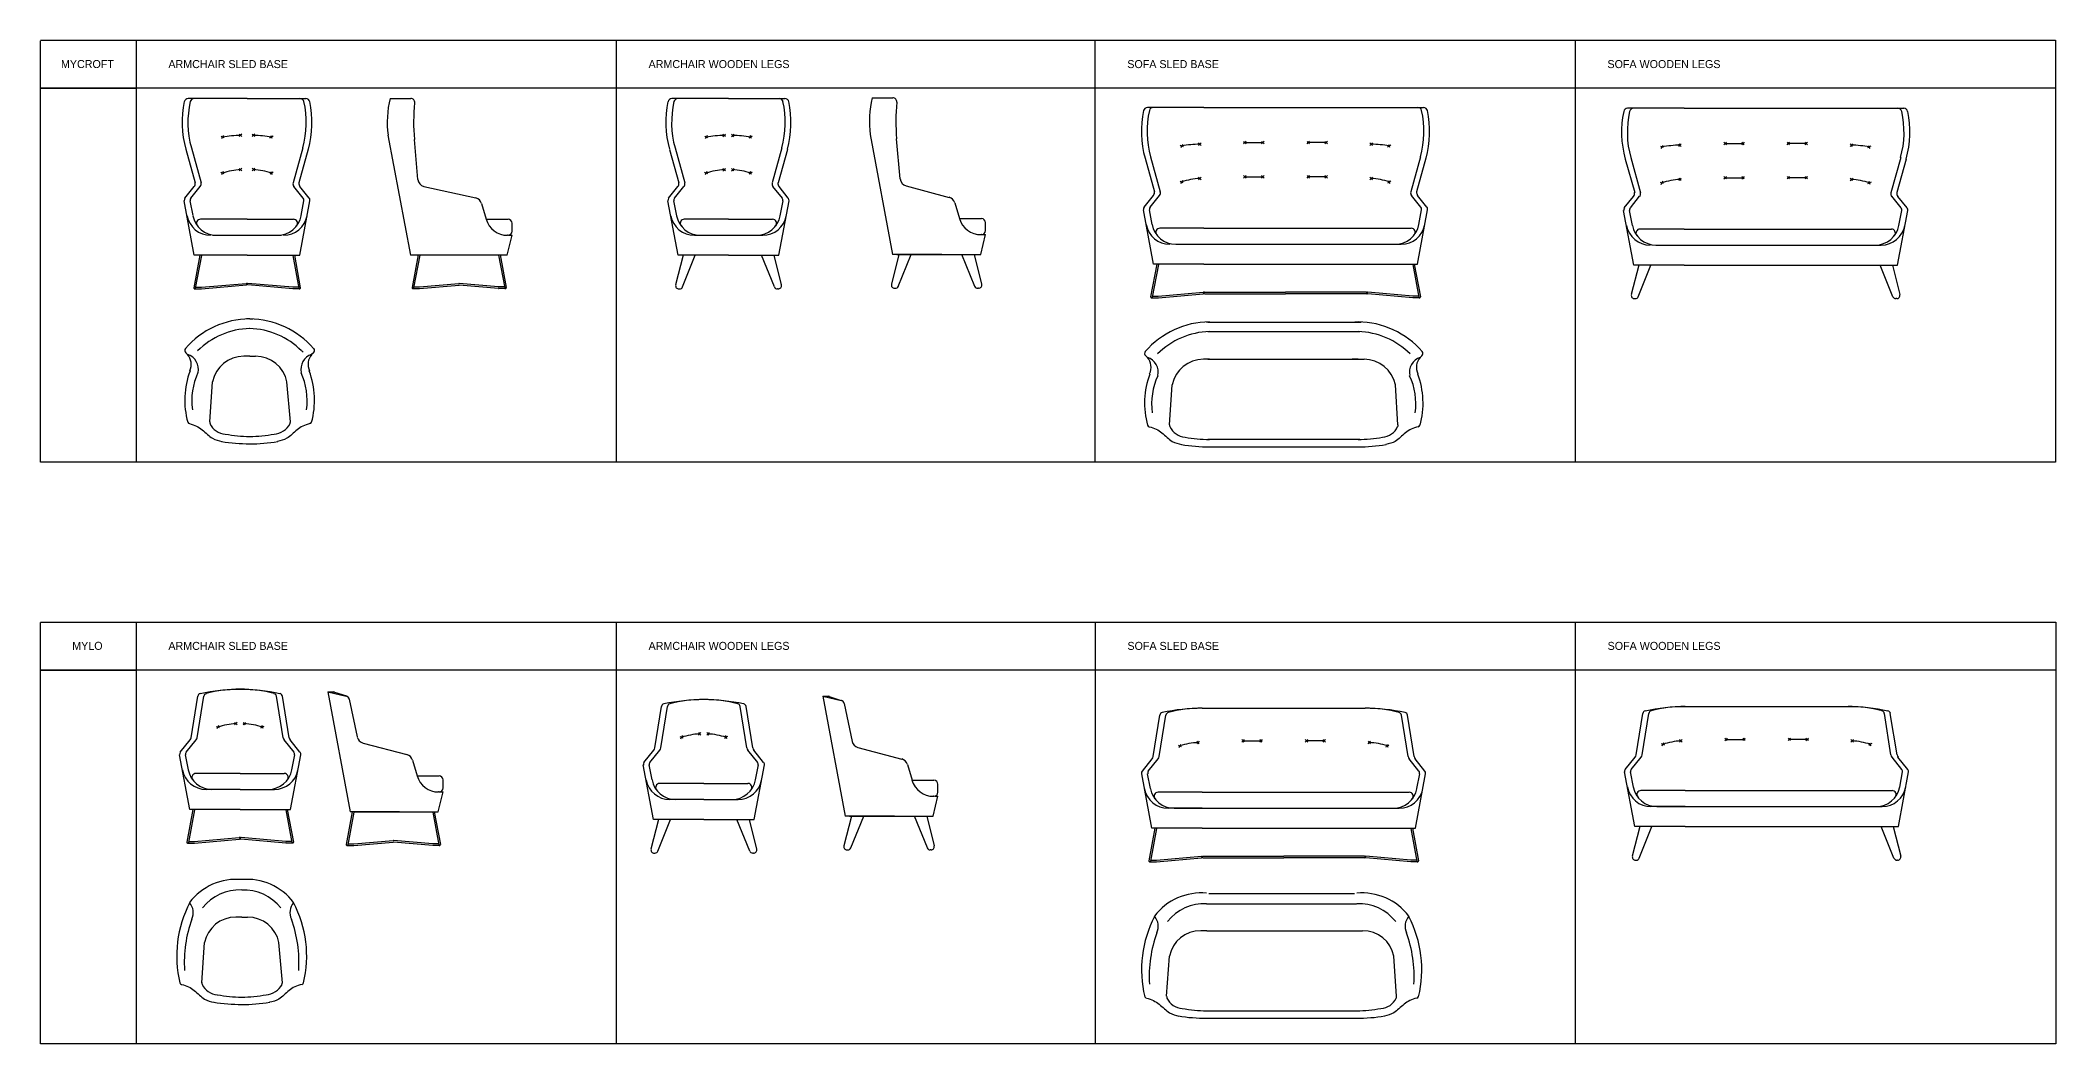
# Model space of a CAD drawing. Header units: millimetres. Extents: x 610 to 13201, y -6279 to 7398.
# Drawn here: x 610 to 13201, y 1127 to 7398 of the extents above; entities that cross this region are included whole.
import ezdxf

# ---------------------------------------------------------------- set-up
doc = ezdxf.new("R2010")
doc.units = ezdxf.units.MM

# ---------------------------------------------------------------- blocks, each defined once
blk = doc.blocks.new('MARK Mycroft armchair Front elevation')
for p, q in [((-158, 7124), (-526, 7124)), ((-158, 7124), (209, 7124)), ((-541, 6807), (-482, 6597)), ((-506, 6816), (-446, 6596)), ((-321, 6888), (-311, 6883)), ((-316, 6873), (-311, 6883)), ((-306, 6893), (-311, 6883)), ((-301, 6878), (-311, 6883)), ((-207, 6901), (-199, 6894)), ((-207, 6886), (-199, 6894)), ((-191, 6901), (-199, 6894)), ((-191, 6886), (-199, 6894)), ((-126, 6901), (-118, 6894)), ((-126, 6886), (-118, 6894)), ((-110, 6901), (-118, 6894)), ((-110, 6886), (-118, 6894)), ((-16, 6878), (-6, 6883)), ((-11, 6893), (-6, 6883)), ((4, 6888), (-6, 6883)), ((-1, 6873), (-6, 6883)), ((189, 6816), (129, 6596)), ((224, 6807), (165, 6597)), ((-207, 6687), (-199, 6680)), ((-207, 6672), (-199, 6680)), ((-191, 6688), (-199, 6680)), ((-191, 6672), (-199, 6680)), ((-126, 6688), (-118, 6680)), ((-126, 6672), (-118, 6680)), ((-110, 6687), (-118, 6680)), ((-110, 6672), (-118, 6680)), ((-547, 6501), (-489, 6574)), ((-510, 6501), (-451, 6574)), ((-322, 6663), (-312, 6658)), ((-317, 6648), (-312, 6658)), ((-307, 6668), (-312, 6658)), ((-302, 6653), (-312, 6658)), ((-15, 6653), (-5, 6658)), ((-10, 6668), (-5, 6658)), ((5, 6663), (-5, 6658)), ((0, 6648), (-5, 6658)), ((193, 6501), (134, 6574)), ((230, 6501), (172, 6574)), ((-488, 6144), (-551, 6485)), ((-496, 6392), (-514, 6485)), ((171, 6144), (234, 6485)), ((179, 6392), (197, 6485)), ((-158, 6369), (-449, 6369)), ((-158, 6369), (132, 6369)), ((-372, 6269), (55, 6269)), ((-453, 6144), (-491, 5940)), ((-158, 6144), (-488, 6144)), ((-444, 6142), (-482, 5938)), ((-158, 6144), (171, 6144)), ((-144, 6144), (171, 6144)), ((127, 6142), (165, 5938)), ((137, 6144), (174, 5940)), ((-486, 5934), (-486, 5934)), ((-486, 5934), (-445, 5934)), ((-480, 5944), (-445, 5944)), ((-444, 5944), (-164, 5968)), ((-444, 5934), (-163, 5959)), ((-158, 5964), (-158, 5964)), ((-158, 5964), (-158, 5964)), ((127, 5934), (-154, 5959)), ((127, 5944), (-153, 5968)), ((164, 5944), (128, 5944)), ((170, 5934), (128, 5934)), ((170, 5934), (170, 5934))]:
    blk.add_line(p, q)
for centre, radius, start, end in [((72, 6975), 636, 168.2684, 195.3333), ((-526, 7099), 25, 90, 168.2684), ((72, 6975), 600, 167.5225, 195.3333), ((-489, 7099), 25, 90, 167.5225), ((172, 7099), 25, 12.4775, 90), ((-389, 6975), 600, 344.6667, 12.4775), ((209, 7099), 25, 11.7316, 90), ((-389, 6975), 636, 344.6667, 11.7316), ((-173, 6035), 859, 91.7558, 99.2696), ((-144, 6035), 859, 80.7304, 88.2442), ((-173, 6237), 443, 93.4048, 108.2676), ((-144, 6237), 443, 71.7324, 86.5952), ((-512, 6592), 30, 321.1466, 8.9454), ((-470, 6590), 25, 321.1466, 15.3333), ((153, 6590), 25, 164.6667, 218.8534), ((195, 6592), 30, 171.0546, 218.8534), ((-531, 6489), 20, 141.1466, 190.5208), ((-494, 6489), 20, 141.1466, 190.5208), ((177, 6489), 20, 349.4792, 38.8534), ((215, 6489), 20, 349.4792, 38.8534), ((-386, 6419), 150, 190.5208, 270), ((-349, 6419), 150, 190.5208, 270), ((-449, 6344), 25, 90, 216.8699), ((32, 6419), 150, 270, 349.4792), ((69, 6419), 150, 270, 349.4792), ((132, 6344), 25, 323.1301, 90), ((-486, 5939), 5, 169.4792, 270), ((-486, 5939), 5, 270, 349.4792), ((-445, 5954), 10, 270, 274.9993), ((-445, 5944), 10, 270, 274.9993), ((-163, 5964), 5, 0, 94.9993), ((-163, 5964), 5, 274.9993, 0), ((-153, 5964), 5, 85.0007, 180), ((-153, 5964), 5, 180, 265.0007), ((128, 5954), 10, 265.0007, 270), ((128, 5944), 10, 265.0007, 270), ((170, 5939), 5, 190.5208, 270), ((170, 5939), 5, 270, 10.5208)]:
    blk.add_arc(centre, radius, start, end)
blk = doc.blocks.new('MARK Mycroft armchair Side elevation')
for p, q in [((2795, 7034), (2924, 7034)), ((2782, 6804), (2922, 6054)), ((2969, 6528), (2947, 6778)), ((3006, 6484), (3331, 6413)), ((3366, 6378), (3395, 6280)), ((3395, 6279), (3532, 6279)), ((3395, 6279), (3532, 6279)), ((3527, 6054), (3557, 6179)), ((3527, 6054), (3557, 6179)), ((3532, 6179), (3529, 6179)), ((3537, 6179), (3557, 6179)), ((3537, 6179), (3557, 6179)), ((3557, 6204), (3557, 6254)), ((3557, 6204), (3557, 6254)), ((3527, 6054), (2922, 6054)), ((2970, 6056), (2932, 5852)), ((2980, 6054), (2942, 5850)), ((3473, 6054), (3511, 5850)), ((3483, 6056), (3520, 5852)), ((2937, 5846), (2937, 5846)), ((2937, 5846), (2979, 5846)), ((2943, 5856), (2978, 5856)), ((2979, 5856), (3225, 5878)), ((2979, 5846), (3226, 5868)), ((3473, 5856), (3227, 5878)), ((3473, 5846), (3227, 5868)), ((3510, 5856), (3474, 5856)), ((3516, 5846), (3474, 5846)), ((3516, 5846), (3516, 5846))]:
    blk.add_line(p, q)
for centre, radius, start, end in [((3413, 6885), 636, 166.4295, 187.2959), ((2924, 7009), 25, 354.1794, 90), ((4142, 6885), 1200, 174.1794, 185.1071), ((3019, 6532), 50, 185.1071, 255.17), ((3318, 6364), 50, 16.3652, 75.17), ((3529, 6319), 140, 196.3652, 270), ((3532, 6254), 25, 0, 90), ((3532, 6254), 25, 0, 90), ((3532, 6204), 25, 270, 0), ((3532, 6204), 25, 270, 0), ((2937, 5851), 5, 169.4792, 270), ((2937, 5851), 5, 270, 349.4792), ((2978, 5866), 10, 270, 274.9993), ((2979, 5856), 10, 270, 274.9993), ((3226, 5863), 15, 85.0007, 94.9993), ((3226, 5863), 5, 85.0007, 94.9993), ((3474, 5866), 10, 265.0007, 270), ((3474, 5856), 10, 265.0007, 270), ((3516, 5851), 5, 190.5208, 270), ((3516, 5851), 5, 270, 10.5208)]:
    blk.add_arc(centre, radius, start, end)
blk = doc.blocks.new('Table')
for p, q in [((220, 4515), (220, 7150)), ((3220, 4515), (3220, 7150)), ((6212, 4515), (6212, 7150)), ((9212, 4515), (9212, 7150)), ((-380, 6850), (220, 6850)), ((12212, 6850), (-380, 6850)), ((220, 4515), (220, 4815)), ((220, 4515), (220, 4815))]:
    blk.add_line(p, q)
blk.add_lwpolyline([(-380, 7150), (12212, 7150), (12212, 4515), (-380, 4515), (-380, 7148)])
at = {"char_height": 50}
for s, insert, width, attachment_point in [('MYLO', (-86, 7001), 588.19, 5), ('ARMCHAIR SLED BASE', (420, 7026), 2952.33, 1), ('ARMCHAIR WOODEN LEGS', (3420, 7026), 2952.33, 1), ('SOFA SLED BASE', (6412, 7026), 2952.33, 1), ('SOFA WOODEN LEGS', (9412, 7026), 2952.33, 1)]:
    blk.add_mtext(s, dxfattribs=dict(at, insert=insert, width=width, attachment_point=attachment_point))
blk = doc.blocks.new('Table 2')
for p, q in [((1210, 4762), (1210, 7398)), ((4210, 4762), (4210, 7398)), ((7201, 4762), (7201, 7398)), ((10201, 4762), (10201, 7398)), ((610, 7098), (1210, 7098)), ((13201, 7098), (610, 7098)), ((1210, 4762), (1210, 5062)), ((1210, 4762), (1210, 5062))]:
    blk.add_line(p, q)
blk.add_lwpolyline([(610, 7398), (13201, 7398), (13201, 4762), (610, 4762), (610, 7395)])
at = {"char_height": 50}
for s, insert, width, attachment_point in [('MYCROFT', (904, 7249), 588.19, 5), ('ARMCHAIR SLED BASE', (1410, 7274), 2952.33, 1), ('ARMCHAIR WOODEN LEGS', (4410, 7274), 2952.33, 1), ('SOFA SLED BASE', (7401, 7274), 2952.33, 1), ('SOFA WOODEN LEGS', (10401, 7274), 2952.33, 1)]:
    blk.add_mtext(s, dxfattribs=dict(at, insert=insert, width=width, attachment_point=attachment_point))
blk = doc.blocks.new('MARK Mylo sofa Plan')
for p, q in [((-5345, 5724), (-4407, 5724)), ((-5330, 5789), (-4420, 5789)), ((-5344, 5556), (-5381, 5556)), ((-5344, 5556), (-4407, 5556)), ((-4407, 5556), (-4370, 5556)), ((-5594, 5146), (-5577, 5396)), ((-4157, 5146), (-4174, 5396)), ((-5344, 5056), (-4400, 5056)), ((-5344, 5009), (-4407, 5009))]:
    blk.add_line(p, q)
for centre, radius, start, end in [((-5379, 5429), 363, 84.4972, 143.1729), ((-5358, 5432), 293, 87.3562, 141.7943), ((-4372, 5429), 363, 36.8271, 95.5028), ((-4393, 5432), 293, 38.2057, 92.6438), ((-5030, 5312), 721, 152.4424, 193.5193), ((-4921, 5274), 782, 159.8592, 183.7709), ((-5741, 5584), 94.6, 334.5036, 40.8632), ((-5381, 5356), 200, 90, 168.3654), ((-4370, 5356), 200, 11.6346, 90), ((-4010, 5584), 94.6, 139.1368, 205.4964), ((-4830, 5274), 782, 356.2291, 20.1408), ((-4721, 5312), 721, 346.4807, 27.5576), ((-5713, 5155), 21.6, 210.987, 247.7577), ((-5574, 5144), 20, 175.1662, 205.7054), ((-5491, 5181), 111, 204.3172, 266.9606), ((-5344, 5857), 801, 259.0358, 270), ((-4410, 5876), 820, 270.1955, 280.8989), ((-4261, 5181), 111, 273.0394, 335.6828), ((-4177, 5144), 20, 334.2946, 4.8338), ((-4039, 5155), 21.6, 292.2423, 329.013), ((-5344, 6093), 1084, 260.6473, 269.9717), ((-4408, 6093), 1084, 270.0283, 279.3527)]:
    blk.add_arc(centre, radius, start, end)
for points in [[(-5721, 5135), (-5705, 5131), (-5664, 5118), (-5619, 5078), (-5572, 5036), (-5538, 5028), (-5517, 5023)], [(-4031, 5135), (-4047, 5131), (-4088, 5118), (-4132, 5078), (-4179, 5036), (-4213, 5028), (-4234, 5023)]]:
    blk.add_open_spline(points, degree=3, knots=[3.3408, 3.3408, 3.3408, 3.3408, 51.149372, 137.192926, 177.314032, 239.800211, 239.800211, 239.800211, 239.800211])
blk = doc.blocks.new('MARK Mylo armchair Plan')
for p, q in [((-4343, 5639), (-4380, 5639)), ((-4343, 5639), (-4306, 5639)), ((-4592, 5229), (-4576, 5480)), ((-4089, 5229), (-4110, 5480))]:
    blk.add_line(p, q)
for centre, radius, start, end in [((-4378, 5512), 363, 84.4972, 143.1729), ((-4357, 5516), 293, 87.3562, 141.7943), ((-4309, 5512), 363, 36.8271, 95.5028), ((-4329, 5515), 293, 38.2141, 92.7839), ((-4028, 5396), 721, 152.4424, 193.5193), ((-4740, 5667), 94.6, 334.5036, 40.8632), ((-3947, 5667), 94.6, 139.1368, 205.4964), ((-4658, 5396), 721, 346.4807, 27.5576), ((-3920, 5357), 782, 159.8592, 183.7709), ((-4380, 5439), 200, 90, 168.3654), ((-4306, 5439), 200, 11.6346, 90), ((-4767, 5357), 782, 356.2291, 20.1408), ((-4711, 5238), 21.6, 210.987, 247.7577), ((-4573, 5228), 20, 175.1662, 205.7054), ((-4489, 5265), 111, 204.3172, 266.9606), ((-4202, 5280), 127, 275.0678, 331.1972), ((-4109, 5228), 20, 334.2946, 4.8338), ((-3975, 5238), 21.6, 292.2423, 329.013), ((-4342, 6177), 1084, 260.6473, 269.9717), ((-4343, 5940), 801, 259.0358, 270), ((-4343, 5940), 801, 270, 280.9642), ((-4335, 6068), 975, 269.5067, 279.8742)]:
    blk.add_arc(centre, radius, start, end)
for points in [[(-4719, 5218), (-4703, 5214), (-4662, 5202), (-4618, 5162), (-4571, 5119), (-4537, 5111), (-4516, 5107)], [(-3966, 5218), (-3983, 5214), (-4024, 5202), (-4068, 5162), (-4115, 5119), (-4149, 5111), (-4170, 5107)]]:
    blk.add_open_spline(points, degree=3, knots=[3.3408, 3.3408, 3.3408, 3.3408, 51.149372, 137.192926, 177.314032, 239.800211, 239.800211, 239.800211, 239.800211])
blk = doc.blocks.new('MARK Mycroft armchair Plan')
for p, q in [((-2022, 7106), (-2042, 7106)), ((-2022, 7106), (-2002, 7106)), ((-2421, 6894), (-2410, 6885)), ((-2022, 6873), (-2059, 6873)), ((-2022, 6873), (-1985, 6873)), ((-1689, 6898), (-1697, 6906)), ((-1624, 6894), (-1635, 6885)), ((-2272, 6463), (-2255, 6713)), ((-1768, 6463), (-1790, 6713))]:
    blk.add_line(p, q)
for centre, radius, start, end in [((-2017, 6567), 540, 90.6281, 138.8706), ((-2030, 6564), 542, 41.254, 89.2473), ((-2006, 6561), 486, 91.9069, 134.6597), ((-2039, 6561), 486, 45.3403, 88.0931), ((-2408, 6909), 20, 140.3531, 229.3713), ((-2482, 6823), 94.6, 334.5036, 40.8632), ((-2441, 6791), 98.7, 348.2826, 71.6094), ((-2059, 6673), 200, 90, 168.3654), ((-1985, 6673), 200, 11.6346, 90), ((-1604, 6791), 98.7, 108.3906, 191.7174), ((-1604, 6791), 98.7, 108.3906, 191.7174), ((-1563, 6823), 94.6, 139.1368, 205.4964), ((-1637, 6909), 20, 310.6287, 39.6469), ((-1909, 6599), 519, 159.4599, 195.4561), ((-1962, 6594), 422, 155.2349, 187.4979), ((-2085, 6595), 422, 352.3003, 24.5633), ((-2136, 6599), 519, 344.5439, 20.5401), ((-2391, 6472), 21.6, 210.987, 247.7577), ((-2252, 6461), 20, 175.1662, 205.7054), ((-2169, 6498), 111, 204.3172, 266.9606), ((-1881, 6513), 127, 275.0678, 331.1972), ((-1788, 6461), 20, 334.2946, 4.8338), ((-1654, 6472), 21.6, 292.2423, 329.013), ((-2022, 7410), 1084, 260.6473, 269.9717), ((-2022, 7173), 801, 259.0358, 270), ((-2022, 7173), 801, 270, 280.9642), ((-2014, 7301), 975, 269.5067, 279.8742)]:
    blk.add_arc(centre, radius, start, end)
for points in [[(-2399, 6452), (-2383, 6448), (-2342, 6435), (-2297, 6395), (-2250, 6353), (-2216, 6345), (-2195, 6340)], [(-1646, 6452), (-1662, 6448), (-1703, 6435), (-1747, 6395), (-1794, 6353), (-1829, 6345), (-1849, 6340)]]:
    blk.add_open_spline(points, degree=3, knots=[3.3408, 3.3408, 3.3408, 3.3408, 51.149372, 137.192926, 177.314032, 239.800211, 239.800211, 239.800211, 239.800211])
blk = doc.blocks.new('MARK Mycroft sofa Plan')
for p, q in [((-5332, 7127), (-5352, 7127)), ((-5342, 7127), (-4393, 7127)), ((-5342, 7067), (-4393, 7067)), ((-5332, 7127), (-5312, 7127)), ((-4403, 7127), (-4423, 7127)), ((-4403, 7127), (-4383, 7127)), ((-5730, 6915), (-5719, 6906)), ((-5332, 6894), (-5369, 6894)), ((-5342, 6894), (-4393, 6894)), ((-5332, 6894), (-5295, 6894)), ((-4403, 6894), (-4440, 6894)), ((-4403, 6894), (-4366, 6894)), ((-4005, 6915), (-4015, 6906)), ((-5581, 6484), (-5565, 6734)), ((-4154, 6484), (-4170, 6734)), ((-5342, 6394), (-4393, 6394)), ((-5342, 6347), (-4393, 6347))]:
    blk.add_line(p, q)
for centre, radius, start, end in [((-5326, 6588), 540, 90.6281, 138.8706), ((-5315, 6582), 486, 91.9069, 134.6597), ((-4409, 6588), 540, 41.1294, 89.3719), ((-4419, 6582), 486, 45.3403, 88.0931), ((-5717, 6930), 20, 140.3531, 229.3713), ((-4018, 6930), 20, 310.6287, 39.6469), ((-5218, 6620), 519, 159.4599, 195.4561), ((-5791, 6844), 94.6, 334.5036, 40.8632), ((-5750, 6812), 98.7, 348.2826, 71.6094), ((-5369, 6694), 200, 90, 168.3654), ((-4366, 6694), 200, 11.6346, 90), ((-3984, 6812), 98.7, 108.3906, 191.7174), ((-3944, 6844), 94.6, 139.1368, 205.4964), ((-4516, 6620), 519, 344.5439, 20.5401), ((-5271, 6615), 422, 155.2349, 187.4979), ((-4464, 6615), 422, 352.5021, 24.7651), ((-5700, 6493), 21.6, 210.987, 247.7577), ((-5561, 6482), 20, 175.1662, 205.7054), ((-5478, 6519), 111, 204.3172, 266.9606), ((-4257, 6519), 111, 273.0394, 335.6828), ((-4173, 6482), 20, 334.2946, 4.8338), ((-4035, 6493), 21.6, 292.2423, 329.013), ((-5331, 7431), 1084, 260.6473, 269.9717), ((-5332, 7194), 801, 259.0358, 270), ((-4403, 7194), 801, 270, 280.9642), ((-4404, 7431), 1084, 270.0283, 279.3527)]:
    blk.add_arc(centre, radius, start, end)
for points in [[(-5708, 6473), (-5692, 6469), (-5651, 6456), (-5607, 6416), (-5560, 6374), (-5525, 6366), (-5505, 6361)], [(-4027, 6473), (-4043, 6469), (-4084, 6456), (-4128, 6416), (-4175, 6374), (-4209, 6366), (-4230, 6361)]]:
    blk.add_open_spline(points, degree=3, knots=[3.3408, 3.3408, 3.3408, 3.3408, 51.149372, 137.192926, 177.314032, 239.800211, 239.800211, 239.800211, 239.800211])
blk = doc.blocks.new('MARK Mylo sofa sled base Front elevation')
for p, q in [((15301, 7686), (16319, 7686)), ((14995, 7384), (15036, 7643)), ((15032, 7384), (15074, 7643)), ((16587, 7384), (16546, 7643)), ((16625, 7384), (16583, 7643)), ((15152, 7455), (15162, 7450)), ((15157, 7441), (15162, 7450)), ((15167, 7460), (15162, 7450)), ((15172, 7445), (15162, 7450)), ((15267, 7480), (15275, 7472)), ((15267, 7464), (15275, 7472)), ((15283, 7480), (15275, 7472)), ((15283, 7464), (15275, 7472)), ((15549, 7490), (15557, 7482)), ((15549, 7474), (15557, 7482)), ((15564, 7490), (15557, 7482)), ((15557, 7482), (15669, 7482)), ((15564, 7474), (15557, 7482)), ((15661, 7490), (15669, 7482)), ((15661, 7474), (15669, 7482)), ((15676, 7490), (15669, 7482)), ((15676, 7474), (15669, 7482)), ((15944, 7490), (15952, 7482)), ((15944, 7474), (15952, 7482)), ((15960, 7490), (15952, 7482)), ((16064, 7482), (15952, 7482)), ((15960, 7474), (15952, 7482)), ((16056, 7490), (16064, 7482)), ((16056, 7474), (16064, 7482)), ((16072, 7490), (16064, 7482)), ((16072, 7474), (16064, 7482)), ((16337, 7480), (16345, 7472)), ((16337, 7464), (16345, 7472)), ((16353, 7480), (16345, 7472)), ((16353, 7464), (16345, 7472)), ((16448, 7445), (16458, 7450)), ((16453, 7460), (16458, 7450)), ((16468, 7455), (16458, 7450)), ((16463, 7441), (16458, 7450)), ((14927, 7293), (14989, 7370)), ((14964, 7293), (15026, 7370)), ((16655, 7293), (16594, 7370)), ((16693, 7293), (16631, 7370)), ((14986, 6936), (14923, 7277)), ((14978, 7184), (14960, 7277)), ((16634, 6936), (16697, 7277)), ((16642, 7184), (16660, 7277)), ((15301, 7161), (15025, 7161)), ((15301, 7061), (15088, 7061)), ((15125, 7061), (16106, 7061)), ((15301, 7161), (16320, 7161)), ((16106, 7061), (16319, 7061)), ((16319, 7161), (16595, 7161)), ((16319, 7061), (16532, 7061)), ((15006, 6936), (14968, 6732)), ((15016, 6934), (14978, 6730)), ((15301, 6936), (14986, 6936)), ((15301, 6936), (16320, 6936)), ((16319, 6936), (16634, 6936)), ((16604, 6934), (16642, 6730)), ((16614, 6936), (16652, 6732)), ((14973, 6726), (14973, 6726)), ((14973, 6726), (15015, 6726)), ((14979, 6736), (15014, 6736)), ((15015, 6736), (15296, 6761)), ((15016, 6726), (15296, 6751)), ((15301, 6756), (15301, 6756)), ((15301, 6756), (15301, 6756)), ((15306, 6761), (15810, 6761)), ((15306, 6751), (15810, 6751)), ((16315, 6761), (15810, 6761)), ((16315, 6751), (15810, 6751)), ((16604, 6726), (16323, 6751)), ((16605, 6736), (16324, 6761)), ((16641, 6736), (16605, 6736)), ((16647, 6726), (16605, 6726)), ((16647, 6726), (16647, 6726))]:
    blk.add_line(p, q)
for centre, radius, start, end in [((15301, 6523), 1163, 90, 102.3674), ((15301, 6828), 859, 90, 104.3105), ((16319, 6523), 1163, 77.6326, 90), ((16319, 6828), 859, 75.6895, 90), ((15056, 7640), 20, 102.3674, 170.8698), ((15094, 7640), 20, 104.3105, 170.8698), ((16526, 7640), 20, 9.1302, 75.6895), ((16564, 7640), 20, 9.1302, 77.6326), ((15301, 7030), 443, 93.4048, 108.2676), ((16319, 7030), 443, 71.7324, 86.5952), ((14965, 7389), 30, 321.1466, 350.8698), ((15003, 7389), 30, 321.1466, 350.8698), ((16617, 7389), 30, 189.1302, 218.8534), ((16655, 7389), 30, 189.1302, 218.8534), ((14942, 7281), 20, 141.1466, 190.5208), ((15088, 7211), 150, 190.5208, 270), ((14980, 7281), 20, 141.1466, 190.5208), ((15125, 7211), 150, 190.5208, 270), ((16495, 7211), 150, 270, 349.4792), ((16532, 7211), 150, 270, 349.4792), ((16640, 7281), 20, 349.4792, 38.8534), ((16677, 7281), 20, 349.4792, 38.8534), ((15025, 7136), 25, 90, 216.8699), ((16595, 7136), 25, 323.1301, 90), ((14973, 6731), 5, 169.4792, 270), ((14973, 6731), 5, 270, 349.4792), ((15014, 6746), 10, 270, 274.9993), ((15015, 6736), 10, 270, 274.9993), ((15296, 6756), 5, 0, 94.9993), ((15296, 6756), 5, 274.9993, 0), ((15306, 6756), 5, 85.0007, 180), ((15306, 6756), 5, 180, 265.0007), ((16315, 6756), 5, 0, 94.9993), ((16315, 6756), 5, 274.9993, 0), ((16324, 6756), 5, 85.0007, 180), ((16324, 6756), 5, 180, 265.0007), ((16605, 6736), 10, 265.0007, 270), ((16605, 6746), 10, 265.0007, 270), ((16647, 6731), 5, 190.5208, 270), ((16647, 6731), 5, 270, 10.5208)]:
    blk.add_arc(centre, radius, start, end)
blk = doc.blocks.new('MARK Mylo sofa wooden legs Front elevation')
for p, q in [((15301, 5928), (16319, 5928)), ((14995, 5626), (15036, 5884)), ((15032, 5626), (15074, 5885)), ((16587, 5626), (16546, 5885)), ((16625, 5626), (16583, 5884)), ((15152, 5697), (15162, 5692)), ((15157, 5682), (15162, 5692)), ((15167, 5702), (15162, 5692)), ((15172, 5687), (15162, 5692)), ((15267, 5721), (15275, 5713)), ((15267, 5706), (15275, 5713)), ((15283, 5721), (15275, 5713)), ((15283, 5706), (15275, 5713)), ((15549, 5731), (15557, 5723)), ((15549, 5716), (15557, 5723)), ((15564, 5731), (15557, 5723)), ((15557, 5723), (15669, 5723)), ((15564, 5716), (15557, 5723)), ((15661, 5731), (15669, 5723)), ((15661, 5716), (15669, 5723)), ((15676, 5731), (15669, 5723)), ((15676, 5716), (15669, 5723)), ((15944, 5731), (15952, 5723)), ((15944, 5716), (15952, 5723)), ((15960, 5731), (15952, 5723)), ((16064, 5723), (15952, 5723)), ((15960, 5716), (15952, 5723)), ((16056, 5731), (16064, 5723)), ((16056, 5716), (16064, 5723)), ((16072, 5731), (16064, 5723)), ((16072, 5716), (16064, 5723)), ((16337, 5721), (16345, 5713)), ((16337, 5706), (16345, 5713)), ((16353, 5721), (16345, 5713)), ((16353, 5706), (16345, 5713)), ((16448, 5687), (16458, 5692)), ((16453, 5702), (16458, 5692)), ((16468, 5697), (16458, 5692)), ((16463, 5682), (16458, 5692)), ((14927, 5535), (14989, 5612)), ((14964, 5535), (15026, 5612)), ((16655, 5535), (16594, 5612)), ((16693, 5535), (16631, 5612)), ((14986, 5178), (14923, 5519)), ((14978, 5425), (14960, 5519)), ((16634, 5178), (16697, 5519)), ((16642, 5425), (16660, 5519)), ((15301, 5403), (15025, 5403)), ((15301, 5303), (15088, 5303)), ((15125, 5303), (16106, 5303)), ((15301, 5403), (16320, 5403)), ((16106, 5303), (16319, 5303)), ((16319, 5403), (16595, 5403)), ((16319, 5303), (16532, 5303)), ((15018, 5178), (14971, 4993)), ((15301, 5178), (14986, 5178)), ((15014, 4980), (15094, 5178)), ((15301, 5178), (16320, 5178)), ((16319, 5178), (16634, 5178)), ((16606, 4980), (16526, 5178)), ((16602, 5178), (16649, 4993)), ((14991, 4968), (14996, 4968)), ((16629, 4968), (16624, 4968))]:
    blk.add_line(p, q)
for centre, radius, start, end in [((15301, 4764), 1163, 90, 102.3674), ((15301, 5069), 859, 90, 104.3105), ((16319, 4764), 1163, 77.6326, 90), ((16319, 5069), 859, 75.6895, 90), ((15056, 5881), 20, 102.3674, 170.8698), ((15094, 5882), 20, 104.3105, 170.8698), ((16526, 5882), 20, 9.1302, 75.6895), ((16564, 5881), 20, 9.1302, 77.6326), ((15301, 5271), 443, 93.4048, 108.2676), ((16319, 5271), 443, 71.7324, 86.5952), ((14965, 5630), 30, 321.1466, 350.8698), ((15003, 5630), 30, 321.1466, 350.8698), ((16617, 5630), 30, 189.1302, 218.8534), ((16655, 5630), 30, 189.1302, 218.8534), ((14942, 5522), 20, 141.1466, 190.5208), ((15088, 5453), 150, 190.5208, 270), ((14980, 5522), 20, 141.1466, 190.5208), ((15125, 5453), 150, 190.5208, 270), ((16495, 5453), 150, 270, 349.4792), ((16532, 5453), 150, 270, 349.4792), ((16640, 5522), 20, 349.4792, 38.8534), ((16677, 5522), 20, 349.4792, 38.8534), ((15025, 5378), 25, 90, 216.8699), ((16595, 5378), 25, 323.1301, 90), ((14991, 4988), 20, 165.8639, 270), ((14996, 4988), 20, 270, 337.9145), ((16624, 4988), 20, 202.0855, 270), ((16629, 4988), 20, 270, 14.1361)]:
    blk.add_arc(centre, radius, start, end)
blk = doc.blocks.new('MARK Mycroft sofa sled base Front elevation')
for p, q in [((17451, 7916), (17098, 7916)), ((17451, 7916), (18470, 7916)), ((18470, 7916), (18823, 7916)), ((17318, 7685), (17313, 7675)), ((17417, 7694), (17425, 7686)), ((17417, 7678), (17425, 7686)), ((17433, 7694), (17425, 7686)), ((17433, 7678), (17425, 7686)), ((17699, 7704), (17707, 7696)), ((17699, 7688), (17707, 7696)), ((17715, 7704), (17707, 7696)), ((17707, 7696), (17819, 7696)), ((17715, 7688), (17707, 7696)), ((17811, 7704), (17819, 7696)), ((17811, 7688), (17819, 7696)), ((17827, 7704), (17819, 7696)), ((17827, 7688), (17819, 7696)), ((18095, 7704), (18102, 7696)), ((18095, 7688), (18102, 7696)), ((18110, 7704), (18102, 7696)), ((18214, 7696), (18102, 7696)), ((18110, 7688), (18102, 7696)), ((18207, 7704), (18214, 7696)), ((18207, 7688), (18214, 7696)), ((18222, 7704), (18214, 7696)), ((18222, 7688), (18214, 7696)), ((18488, 7694), (18496, 7686)), ((18488, 7678), (18496, 7686)), ((18504, 7694), (18496, 7686)), ((18504, 7678), (18496, 7686)), ((18603, 7685), (18608, 7675)), ((17083, 7599), (17142, 7389)), ((17118, 7608), (17178, 7389)), ((17303, 7680), (17313, 7675)), ((17308, 7665), (17313, 7675)), ((17323, 7670), (17313, 7675)), ((18598, 7670), (18608, 7675)), ((18618, 7680), (18608, 7675)), ((18613, 7665), (18608, 7675)), ((18804, 7608), (18743, 7389)), ((18838, 7599), (18779, 7389)), ((17302, 7455), (17312, 7450)), ((17307, 7441), (17312, 7450)), ((17317, 7460), (17312, 7450)), ((17322, 7445), (17312, 7450)), ((17417, 7480), (17425, 7472)), ((17417, 7464), (17425, 7472)), ((17433, 7480), (17425, 7472)), ((17433, 7464), (17425, 7472)), ((17699, 7490), (17707, 7482)), ((17699, 7474), (17707, 7482)), ((17715, 7490), (17707, 7482)), ((17707, 7482), (17819, 7482)), ((17715, 7474), (17707, 7482)), ((17811, 7490), (17819, 7482)), ((17811, 7474), (17819, 7482)), ((17827, 7490), (17819, 7482)), ((17827, 7474), (17819, 7482)), ((18095, 7490), (18102, 7482)), ((18095, 7474), (18102, 7482)), ((18110, 7490), (18102, 7482)), ((18214, 7482), (18102, 7482)), ((18110, 7474), (18102, 7482)), ((18207, 7490), (18214, 7482)), ((18207, 7474), (18214, 7482)), ((18222, 7490), (18214, 7482)), ((18222, 7474), (18214, 7482)), ((18488, 7480), (18496, 7472)), ((18488, 7464), (18496, 7472)), ((18504, 7480), (18496, 7472)), ((18504, 7464), (18496, 7472)), ((18599, 7445), (18609, 7450)), ((18604, 7460), (18609, 7450)), ((18619, 7455), (18609, 7450)), ((18614, 7441), (18609, 7450)), ((17077, 7293), (17135, 7366)), ((17115, 7293), (17173, 7366)), ((18807, 7293), (18748, 7366)), ((18844, 7293), (18786, 7366)), ((17136, 6936), (17073, 7277)), ((17128, 7184), (17110, 7277)), ((18785, 6936), (18848, 7277)), ((18793, 7184), (18811, 7277)), ((17451, 7161), (17175, 7161)), ((17275, 7061), (18256, 7061)), ((17451, 7161), (18470, 7161)), ((18256, 7061), (18683, 7061)), ((18470, 7161), (18746, 7161)), ((17156, 6936), (17118, 6732)), ((17166, 6934), (17128, 6730)), ((17451, 6936), (17136, 6936)), ((17451, 6936), (18470, 6936)), ((18470, 6936), (18785, 6936)), ((18470, 6936), (18785, 6936)), ((18755, 6934), (18793, 6730)), ((18765, 6936), (18803, 6732)), ((17123, 6726), (17123, 6726)), ((17123, 6726), (17165, 6726)), ((17129, 6736), (17165, 6736)), ((17165, 6736), (17446, 6761)), ((17166, 6726), (17447, 6751)), ((17451, 6756), (17451, 6756)), ((17451, 6756), (17451, 6756)), ((17456, 6761), (17961, 6761)), ((17456, 6751), (17961, 6751)), ((18465, 6761), (17961, 6761)), ((18465, 6751), (17961, 6751)), ((18755, 6726), (18474, 6751)), ((18756, 6736), (18475, 6761)), ((18798, 6726), (18756, 6726)), ((18792, 6736), (18757, 6736)), ((18798, 6726), (18798, 6726))]:
    blk.add_line(p, q)
for centre, radius, start, end in [((17696, 7767), 636, 168.2684, 195.3333), ((17098, 7891), 25, 90, 168.2684), ((17696, 7767), 600, 167.5225, 195.3333), ((17135, 7891), 25, 90, 167.5225), ((18786, 7891), 25, 12.4775, 90), ((18225, 7767), 600, 344.6667, 12.4775), ((18823, 7891), 25, 11.7316, 90), ((18225, 7767), 636, 344.6667, 11.7316), ((17451, 6828), 859, 91.7558, 99.2696), ((18470, 6828), 859, 80.7304, 88.2442), ((17451, 7030), 443, 93.4048, 108.2676), ((18470, 7030), 443, 71.7324, 86.5952), ((17112, 7385), 30, 321.1466, 8.9454), ((17154, 7382), 25, 321.1466, 15.3333), ((18767, 7382), 25, 164.6667, 218.8534), ((18809, 7385), 30, 171.0546, 218.8534), ((17093, 7281), 20, 141.1466, 190.5208), ((17238, 7211), 150, 190.5208, 270), ((17130, 7281), 20, 141.1466, 190.5208), ((17275, 7211), 150, 190.5208, 270), ((18646, 7211), 150, 270, 349.4792), ((18683, 7211), 150, 270, 349.4792), ((18791, 7281), 20, 349.4792, 38.8534), ((18829, 7281), 20, 349.4792, 38.8534), ((17175, 7136), 25, 90, 216.8699), ((18746, 7136), 25, 323.1301, 90), ((17123, 6731), 5, 169.4792, 270), ((17123, 6731), 5, 270, 349.4792), ((17165, 6746), 10, 270, 274.9993), ((17165, 6736), 10, 270, 274.9993), ((17446, 6756), 5, 0, 94.9993), ((17446, 6756), 5, 274.9993, 0), ((17456, 6756), 5, 85.0007, 180), ((17456, 6756), 5, 180, 265.0007), ((18465, 6756), 5, 0, 94.9993), ((18465, 6756), 5, 274.9993, 0), ((18475, 6756), 5, 85.0007, 180), ((18475, 6756), 5, 180, 265.0007), ((18756, 6736), 10, 265.0007, 270), ((18757, 6746), 10, 265.0007, 270), ((18798, 6731), 5, 190.5208, 270), ((18798, 6731), 5, 270, 10.5208)]:
    blk.add_arc(centre, radius, start, end)
blk = doc.blocks.new('MARK Mycroft sofa wooden legs Front elevation')
for p, q in [((17451, 6158), (17098, 6158)), ((17451, 6158), (18470, 6158)), ((18470, 6158), (18823, 6158)), ((17303, 5922), (17313, 5917)), ((17318, 5926), (17313, 5917)), ((17417, 5935), (17425, 5927)), ((17417, 5919), (17425, 5927)), ((17433, 5935), (17425, 5927)), ((17433, 5920), (17425, 5927)), ((17699, 5945), (17707, 5937)), ((17699, 5929), (17707, 5937)), ((17715, 5945), (17707, 5937)), ((17707, 5937), (17819, 5937)), ((17715, 5930), (17707, 5937)), ((17811, 5945), (17819, 5937)), ((17811, 5929), (17819, 5937)), ((17827, 5945), (17819, 5937)), ((17827, 5930), (17819, 5937)), ((18095, 5945), (18102, 5937)), ((18095, 5930), (18102, 5937)), ((18110, 5945), (18102, 5937)), ((18214, 5937), (18102, 5937)), ((18110, 5929), (18102, 5937)), ((18207, 5945), (18214, 5937)), ((18207, 5930), (18214, 5937)), ((18222, 5945), (18214, 5937)), ((18222, 5929), (18214, 5937)), ((18488, 5935), (18496, 5927)), ((18488, 5920), (18496, 5927)), ((18504, 5935), (18496, 5927)), ((18504, 5919), (18496, 5927)), ((18603, 5926), (18608, 5917)), ((18618, 5922), (18608, 5917)), ((17083, 5840), (17142, 5631)), ((17118, 5850), (17178, 5630)), ((17308, 5907), (17313, 5917)), ((17323, 5912), (17313, 5917)), ((18598, 5912), (18608, 5917)), ((18613, 5907), (18608, 5917)), ((18804, 5850), (18743, 5630)), ((18838, 5840), (18779, 5631)), ((17302, 5697), (17312, 5692)), ((17307, 5682), (17312, 5692)), ((17317, 5702), (17312, 5692)), ((17322, 5687), (17312, 5692)), ((17417, 5721), (17425, 5713)), ((17417, 5706), (17425, 5713)), ((17433, 5721), (17425, 5713)), ((17433, 5706), (17425, 5713)), ((17699, 5731), (17707, 5723)), ((17699, 5716), (17707, 5723)), ((17715, 5731), (17707, 5723)), ((17707, 5723), (17819, 5723)), ((17715, 5716), (17707, 5723)), ((17811, 5731), (17819, 5723)), ((17811, 5716), (17819, 5723)), ((17827, 5731), (17819, 5723)), ((17827, 5716), (17819, 5723)), ((18095, 5731), (18102, 5723)), ((18095, 5716), (18102, 5723)), ((18110, 5731), (18102, 5723)), ((18214, 5723), (18102, 5723)), ((18110, 5716), (18102, 5723)), ((18207, 5731), (18214, 5723)), ((18207, 5716), (18214, 5723)), ((18222, 5731), (18214, 5723)), ((18222, 5716), (18214, 5723)), ((18488, 5721), (18496, 5713)), ((18488, 5706), (18496, 5713)), ((18504, 5721), (18496, 5713)), ((18504, 5706), (18496, 5713)), ((18599, 5687), (18609, 5692)), ((18604, 5702), (18609, 5692)), ((18619, 5697), (18609, 5692)), ((18614, 5682), (18609, 5692)), ((17077, 5535), (17135, 5607)), ((17115, 5535), (17173, 5608)), ((18807, 5535), (18748, 5608)), ((18844, 5535), (18786, 5607)), ((17136, 5178), (17073, 5519)), ((17128, 5425), (17110, 5519)), ((18785, 5178), (18848, 5519)), ((18793, 5425), (18811, 5519)), ((17451, 5403), (17175, 5403)), ((17275, 5303), (18256, 5303)), ((17451, 5403), (18470, 5403)), ((18256, 5303), (18683, 5303)), ((18470, 5403), (18746, 5403)), ((17168, 5178), (17121, 4993)), ((17451, 5178), (17136, 5178)), ((17164, 4980), (17244, 5178)), ((17451, 5178), (18470, 5178)), ((18470, 5178), (18785, 5178)), ((18470, 5178), (18785, 5178)), ((18756, 4980), (18676, 5178)), ((18752, 5178), (18799, 4993)), ((17141, 4968), (17146, 4968)), ((18779, 4968), (18774, 4968))]:
    blk.add_line(p, q)
for centre, radius, start, end in [((17696, 6009), 636, 168.2684, 195.3333), ((17098, 6133), 25, 90, 168.2684), ((17696, 6009), 600, 167.5225, 195.3333), ((17135, 6133), 25, 90, 167.5225), ((18786, 6133), 25, 12.4775, 90), ((18225, 6009), 600, 344.6667, 12.4775), ((18823, 6133), 25, 11.7316, 90), ((18225, 6009), 636, 344.6667, 11.7316), ((17451, 5069), 859, 91.7558, 99.2696), ((18470, 5069), 859, 80.7304, 88.2442), ((17451, 5271), 443, 93.4048, 108.2676), ((18470, 5271), 443, 71.7324, 86.5952), ((17112, 5626), 30, 321.1466, 8.9454), ((17154, 5623), 25, 321.1466, 15.3333), ((18767, 5623), 25, 164.6667, 218.8534), ((18809, 5626), 30, 171.0546, 218.8534), ((17093, 5522), 20, 141.1466, 190.5208), ((17238, 5453), 150, 190.5208, 270), ((17130, 5522), 20, 141.1466, 190.5208), ((17275, 5453), 150, 190.5208, 270), ((18646, 5453), 150, 270, 349.4792), ((18683, 5453), 150, 270, 349.4792), ((18791, 5522), 20, 349.4792, 38.8534), ((18829, 5522), 20, 349.4792, 38.8534), ((17175, 5378), 25, 90, 216.8699), ((18746, 5378), 25, 323.1301, 90), ((17141, 4988), 20, 165.8639, 270), ((17146, 4988), 20, 270, 337.9145), ((18774, 4988), 20, 202.0855, 270), ((18779, 4988), 20, 270, 14.1361)]:
    blk.add_arc(centre, radius, start, end)
blk = doc.blocks.new('MARK Mycroft armchair wooden legs Side elevation')
for p, q in [((25248, 6158), (25377, 6158)), ((25236, 5928), (25376, 5178)), ((25423, 5651), (25400, 5902)), ((25460, 5608), (25729, 5536)), ((25764, 5502), (25793, 5403)), ((25793, 5403), (25931, 5403)), ((25793, 5403), (25931, 5403)), ((25926, 5178), (25956, 5303)), ((25926, 5178), (25956, 5303)), ((25931, 5303), (25928, 5303)), ((25936, 5303), (25956, 5303)), ((25936, 5303), (25956, 5303)), ((25956, 5328), (25956, 5378)), ((25956, 5328), (25956, 5378)), ((25415, 5178), (25369, 4993)), ((25683, 5178), (25376, 5178)), ((25403, 5178), (25866, 5178)), ((25403, 5178), (25866, 5178)), ((25403, 5178), (25866, 5178)), ((25411, 4980), (25492, 5178)), ((25606, 5178), (25921, 5178)), ((25606, 5178), (25926, 5178)), ((25889, 4980), (25809, 5178)), ((25886, 5178), (25932, 4993)), ((25388, 4968), (25393, 4968)), ((25913, 4968), (25908, 4968))]:
    blk.add_line(p, q)
for centre, radius, start, end in [((25867, 6009), 636, 166.4295, 187.2959), ((25377, 6133), 25, 354.1794, 90), ((26596, 6009), 1200, 174.1794, 185.1071), ((25473, 5656), 50, 185.1071, 255.17), ((25716, 5488), 50, 16.3652, 75.17), ((25928, 5443), 140, 196.3652, 270), ((25931, 5378), 25, 0, 90), ((25931, 5378), 25, 0, 90), ((25931, 5328), 25, 270, 0), ((25931, 5328), 25, 270, 0), ((25388, 4988), 20, 165.8639, 270), ((25393, 4988), 20, 270, 337.9145), ((25908, 4988), 20, 202.0855, 270), ((25913, 4988), 20, 270, 14.1361)]:
    blk.add_arc(centre, radius, start, end)
blk = doc.blocks.new('MARK Mycroft armchair wooden legs Front elevation')
for p, q in [((22163, 6158), (21810, 6158)), ((22163, 6158), (22516, 6158)), ((22015, 5922), (22025, 5917)), ((22030, 5926), (22025, 5917)), ((22129, 5935), (22137, 5927)), ((22129, 5919), (22137, 5927)), ((22145, 5935), (22137, 5927)), ((22145, 5920), (22137, 5927)), ((22182, 5935), (22190, 5927)), ((22182, 5920), (22190, 5927)), ((22197, 5935), (22190, 5927)), ((22197, 5919), (22190, 5927)), ((22297, 5926), (22302, 5917)), ((22311, 5922), (22302, 5917)), ((21795, 5840), (21854, 5631)), ((21830, 5850), (21890, 5630)), ((22020, 5907), (22025, 5917)), ((22035, 5912), (22025, 5917)), ((22292, 5912), (22302, 5917)), ((22307, 5907), (22302, 5917)), ((22497, 5850), (22437, 5630)), ((22532, 5840), (22473, 5631)), ((22014, 5697), (22024, 5692)), ((22019, 5682), (22024, 5692)), ((22029, 5702), (22024, 5692)), ((22034, 5687), (22024, 5692)), ((22129, 5721), (22137, 5713)), ((22129, 5706), (22137, 5713)), ((22145, 5721), (22137, 5713)), ((22145, 5706), (22137, 5713)), ((22182, 5721), (22190, 5713)), ((22182, 5706), (22190, 5713)), ((22197, 5721), (22190, 5713)), ((22197, 5706), (22190, 5713)), ((22292, 5687), (22302, 5692)), ((22297, 5702), (22302, 5692)), ((22312, 5697), (22302, 5692)), ((22307, 5682), (22302, 5692)), ((21789, 5535), (21847, 5607)), ((21827, 5535), (21885, 5608)), ((22500, 5535), (22441, 5608)), ((22537, 5535), (22479, 5607)), ((21848, 5178), (21785, 5519)), ((21840, 5425), (21822, 5519)), ((22478, 5178), (22542, 5519)), ((22487, 5425), (22504, 5519)), ((22163, 5403), (21887, 5403)), ((21950, 5303), (22377, 5303)), ((22163, 5403), (22439, 5403)), ((21880, 5178), (21833, 4993)), ((22163, 5178), (21848, 5178)), ((21876, 4980), (21956, 5178)), ((22163, 5178), (22478, 5178)), ((22163, 5178), (22478, 5178)), ((22450, 4980), (22370, 5178)), ((22446, 5178), (22493, 4993)), ((21853, 4968), (21858, 4968)), ((22474, 4968), (22469, 4968))]:
    blk.add_line(p, q)
for centre, radius, start, end in [((22408, 6009), 636, 168.2684, 195.3333), ((21810, 6133), 25, 90, 168.2684), ((22408, 6009), 600, 167.5225, 195.3333), ((21847, 6133), 25, 90, 167.5225), ((22480, 6133), 25, 12.4775, 90), ((21918, 6009), 600, 344.6667, 12.4775), ((22516, 6133), 25, 11.7316, 90), ((21918, 6009), 636, 344.6667, 11.7316), ((22163, 5069), 859, 91.7558, 99.2696), ((22163, 5069), 859, 80.7304, 88.2442), ((22163, 5271), 443, 93.4048, 108.2676), ((22163, 5271), 443, 71.7324, 86.5952), ((21824, 5626), 30, 321.1466, 8.9454), ((21866, 5623), 25, 321.1466, 15.3333), ((22461, 5623), 25, 164.6667, 218.8534), ((22502, 5626), 30, 171.0546, 218.8534), ((21805, 5522), 20, 141.1466, 190.5208), ((21950, 5453), 150, 190.5208, 270), ((21842, 5522), 20, 141.1466, 190.5208), ((21987, 5453), 150, 190.5208, 270), ((22339, 5453), 150, 270, 349.4792), ((22377, 5453), 150, 270, 349.4792), ((22484, 5522), 20, 349.4792, 38.8534), ((22522, 5522), 20, 349.4792, 38.8534), ((21887, 5378), 25, 90, 216.8699), ((22439, 5378), 25, 323.1301, 90), ((21853, 4988), 20, 165.8639, 270), ((21858, 4988), 20, 270, 337.9145), ((22469, 4988), 20, 202.0855, 270), ((22474, 4988), 20, 270, 14.1361)]:
    blk.add_arc(centre, radius, start, end)
blk = doc.blocks.new('MARK Mylo armchair sled base Front elevation')
for p, q in [((20878, 7384), (20920, 7643)), ((20915, 7384), (20957, 7643)), ((21453, 7384), (21411, 7643)), ((21490, 7384), (21449, 7643)), ((21035, 7455), (21045, 7450)), ((21040, 7441), (21045, 7450)), ((21050, 7460), (21045, 7450)), ((21055, 7445), (21045, 7450)), ((21150, 7480), (21158, 7472)), ((21150, 7464), (21158, 7472)), ((21166, 7480), (21158, 7472)), ((21166, 7464), (21158, 7472)), ((21203, 7480), (21211, 7472)), ((21203, 7464), (21211, 7472)), ((21218, 7480), (21211, 7472)), ((21218, 7464), (21211, 7472)), ((21313, 7445), (21323, 7450)), ((21318, 7460), (21323, 7450)), ((21333, 7455), (21323, 7450)), ((21328, 7441), (21323, 7450)), ((20810, 7293), (20872, 7370)), ((20847, 7293), (20909, 7370)), ((21521, 7293), (21459, 7370)), ((21558, 7293), (21497, 7370)), ((20869, 6936), (20806, 7277)), ((20861, 7184), (20843, 7277)), ((21499, 6936), (21563, 7277)), ((21508, 7184), (21525, 7277)), ((21184, 7161), (20908, 7161)), ((21184, 7061), (20971, 7061)), ((21184, 7161), (21460, 7161)), ((21184, 7061), (21398, 7061)), ((20889, 6936), (20851, 6732)), ((20899, 6934), (20861, 6730)), ((21184, 6936), (20869, 6936)), ((21184, 6936), (21499, 6936)), ((21469, 6934), (21507, 6730)), ((21479, 6936), (21517, 6732)), ((20856, 6726), (20856, 6726)), ((20856, 6726), (20898, 6726)), ((20862, 6736), (20898, 6736)), ((20898, 6736), (21179, 6761)), ((20899, 6726), (21180, 6751)), ((21184, 6756), (21184, 6756)), ((21184, 6756), (21184, 6756)), ((21470, 6726), (21189, 6751)), ((21470, 6736), (21190, 6761)), ((21512, 6726), (21470, 6726)), ((21506, 6736), (21471, 6736)), ((21512, 6726), (21512, 6726))]:
    blk.add_line(p, q)
for centre, radius, start, end in [((21184, 6523), 1163, 90, 102.3674), ((21184, 6828), 859, 90, 104.3105), ((21184, 6523), 1163, 77.6326, 90), ((21184, 6828), 859, 75.6895, 90), ((20939, 7640), 20, 102.3674, 170.8698), ((20977, 7640), 20, 104.3105, 170.8698), ((21392, 7640), 20, 9.1302, 75.6895), ((21429, 7640), 20, 9.1302, 77.6326), ((21184, 7030), 443, 93.4048, 108.2676), ((21184, 7030), 443, 71.7324, 86.5952), ((20848, 7389), 30, 321.1466, 350.8698), ((20886, 7389), 30, 321.1466, 350.8698), ((21483, 7389), 30, 189.1302, 218.8534), ((21520, 7389), 30, 189.1302, 218.8534), ((20826, 7281), 20, 141.1466, 190.5208), ((20971, 7211), 150, 190.5208, 270), ((20863, 7281), 20, 141.1466, 190.5208), ((21008, 7211), 150, 190.5208, 270), ((21360, 7211), 150, 270, 349.4792), ((21398, 7211), 150, 270, 349.4792), ((21505, 7281), 20, 349.4792, 38.8534), ((21543, 7281), 20, 349.4792, 38.8534), ((20908, 7136), 25, 90, 216.8699), ((21460, 7136), 25, 323.1301, 90), ((20856, 6731), 5, 169.4792, 270), ((20856, 6731), 5, 270, 349.4792), ((20898, 6746), 10, 270, 274.9993), ((20898, 6736), 10, 270, 274.9993), ((21179, 6756), 5, 0, 94.9993), ((21179, 6756), 5, 274.9993, 0), ((21189, 6756), 5, 85.0007, 180), ((21189, 6756), 5, 180, 265.0007), ((21471, 6746), 10, 265.0007, 270), ((21470, 6736), 10, 265.0007, 270), ((21512, 6731), 5, 190.5208, 270), ((21512, 6731), 5, 270, 10.5208)]:
    blk.add_arc(centre, radius, start, end)
blk = doc.blocks.new('MARK Mylo armchair sled base')
for p, q in [((24370, 7686), (24510, 6936)), ((24370, 7686), (24485, 7660)), ((24370, 7686), (24404, 7686)), ((24411, 7685), (24486, 7661)), ((24504, 7641), (24554, 7405)), ((24590, 7367), (24864, 7295)), ((24899, 7260), (24928, 7162)), ((24928, 7161), (25065, 7161)), ((25060, 6936), (25090, 7061)), ((25065, 7061), (25062, 7061)), ((25070, 7061), (25090, 7061)), ((25090, 7086), (25090, 7136)), ((24523, 6936), (24485, 6732)), ((24533, 6934), (24495, 6730)), ((24818, 6936), (24510, 6936)), ((24537, 6936), (25001, 6936)), ((24740, 6936), (25060, 6936)), ((25026, 6934), (25063, 6730)), ((25035, 6936), (25073, 6732)), ((24490, 6726), (24490, 6726)), ((24490, 6726), (24531, 6726)), ((24496, 6736), (24531, 6736)), ((24532, 6736), (24778, 6758)), ((24532, 6726), (24779, 6748)), ((25026, 6736), (24780, 6758)), ((25026, 6726), (24780, 6748)), ((25062, 6736), (25027, 6736)), ((25068, 6726), (25027, 6726)), ((25068, 6726), (25068, 6726))]:
    blk.add_line(p, q)
for centre, radius, start, end in [((24404, 7661), 25, 72.0309, 90), ((24479, 7636), 25, 12.0948, 77.0054), ((24479, 7637), 25, 12.0948, 72.0309), ((24603, 7415), 50, 192.0948, 255.17), ((24851, 7246), 50, 16.3652, 75.17), ((25062, 7201), 140, 196.3652, 270), ((25065, 7136), 25, 0, 90), ((25065, 7086), 25, 270, 0), ((24490, 6731), 5, 169.4792, 270), ((24490, 6731), 5, 270, 349.4792), ((24531, 6746), 10, 270, 274.9993), ((24531, 6736), 10, 270, 274.9993), ((24779, 6743), 15, 85.0007, 94.9993), ((24779, 6743), 5, 85.0007, 94.9993), ((25027, 6746), 10, 265.0007, 270), ((25027, 6736), 10, 265.0007, 270), ((25068, 6731), 5, 190.5208, 270), ((25068, 6731), 5, 270, 10.5208)]:
    blk.add_arc(centre, radius, start, end)
blk = doc.blocks.new('MARK Mylo armchair sled base Side elevation')
blk.add_blockref('MARK Mylo armchair sled base', (0, 0))
blk = doc.blocks.new('MARK Mylo armchair wooden legs Front elevation')
for p, q in [((20878, 5626), (20920, 5884)), ((20915, 5626), (20957, 5885)), ((21453, 5626), (21411, 5885)), ((21490, 5626), (21449, 5884)), ((21035, 5697), (21045, 5692)), ((21040, 5682), (21045, 5692)), ((21050, 5702), (21045, 5692)), ((21055, 5687), (21045, 5692)), ((21150, 5721), (21158, 5713)), ((21150, 5706), (21158, 5713)), ((21166, 5721), (21158, 5713)), ((21166, 5706), (21158, 5713)), ((21203, 5721), (21211, 5713)), ((21203, 5706), (21211, 5713)), ((21218, 5721), (21211, 5713)), ((21218, 5706), (21211, 5713)), ((21313, 5687), (21323, 5692)), ((21318, 5702), (21323, 5692)), ((21333, 5697), (21323, 5692)), ((21328, 5682), (21323, 5692)), ((20810, 5535), (20872, 5612)), ((20847, 5535), (20909, 5612)), ((21521, 5535), (21459, 5612)), ((21558, 5535), (21497, 5612)), ((20869, 5178), (20806, 5519)), ((20861, 5425), (20843, 5519)), ((21499, 5178), (21563, 5519)), ((21508, 5425), (21525, 5519)), ((21184, 5403), (20908, 5403)), ((21184, 5303), (20971, 5303)), ((21184, 5403), (21460, 5403)), ((21184, 5303), (21398, 5303)), ((20901, 5178), (20854, 4993)), ((21184, 5178), (20869, 5178)), ((20897, 4980), (20977, 5178)), ((21184, 5178), (21499, 5178)), ((21471, 4980), (21391, 5178)), ((21467, 5178), (21514, 4993)), ((20874, 4968), (20879, 4968)), ((21495, 4968), (21490, 4968))]:
    blk.add_line(p, q)
for centre, radius, start, end in [((21184, 4764), 1163, 90, 102.3674), ((21184, 5069), 859, 90, 104.3105), ((21184, 4764), 1163, 77.6326, 90), ((21184, 5069), 859, 75.6895, 90), ((20939, 5881), 20, 102.3674, 170.8698), ((20977, 5882), 20, 104.3105, 170.8698), ((21392, 5882), 20, 9.1302, 75.6895), ((21429, 5881), 20, 9.1302, 77.6326), ((21184, 5271), 443, 93.4048, 108.2676), ((21184, 5271), 443, 71.7324, 86.5952), ((20848, 5630), 30, 321.1466, 350.8698), ((20886, 5630), 30, 321.1466, 350.8698), ((21483, 5630), 30, 189.1302, 218.8534), ((21520, 5630), 30, 189.1302, 218.8534), ((20826, 5522), 20, 141.1466, 190.5208), ((20971, 5453), 150, 190.5208, 270), ((20863, 5522), 20, 141.1466, 190.5208), ((21008, 5453), 150, 190.5208, 270), ((21360, 5453), 150, 270, 349.4792), ((21398, 5453), 150, 270, 349.4792), ((21505, 5522), 20, 349.4792, 38.8534), ((21543, 5522), 20, 349.4792, 38.8534), ((20908, 5378), 25, 90, 216.8699), ((21460, 5378), 25, 323.1301, 90), ((20874, 4988), 20, 165.8639, 270), ((20879, 4988), 20, 270, 337.9145), ((21490, 4988), 20, 202.0855, 270), ((21495, 4988), 20, 270, 14.1361)]:
    blk.add_arc(centre, radius, start, end)
blk = doc.blocks.new('MARK Mylo wooden legs Side elevation')
for p, q in [((24370, 5928), (24510, 5178)), ((24370, 5928), (24485, 5901)), ((24370, 5928), (24404, 5928)), ((24411, 5927), (24486, 5902)), ((24504, 5882), (24554, 5646)), ((24590, 5609), (24864, 5536)), ((24899, 5502), (24928, 5403)), ((24928, 5403), (25065, 5403)), ((25060, 5178), (25090, 5303)), ((25065, 5303), (25062, 5303)), ((25070, 5303), (25090, 5303)), ((25090, 5328), (25090, 5378)), ((24550, 5178), (24503, 4993)), ((24818, 5178), (24510, 5178)), ((24537, 5178), (25001, 5178)), ((24546, 4980), (24626, 5178)), ((24740, 5178), (25060, 5178)), ((25024, 4980), (24944, 5178)), ((25020, 5178), (25067, 4993)), ((24522, 4968), (24527, 4968)), ((25047, 4968), (25042, 4968))]:
    blk.add_line(p, q)
for centre, radius, start, end in [((24404, 5903), 25, 72.0309, 90), ((24479, 5877), 25, 12.0948, 77.0054), ((24479, 5878), 25, 12.0948, 72.0309), ((24603, 5657), 50, 192.0948, 255.17), ((24851, 5488), 50, 16.3652, 75.17), ((25062, 5443), 140, 196.3652, 270), ((25065, 5378), 25, 0, 90), ((25065, 5328), 25, 270, 0), ((24522, 4988), 20, 165.8639, 270), ((24527, 4988), 20, 270, 337.9145), ((25042, 4988), 20, 202.0855, 270), ((25047, 4988), 20, 270, 14.1361)]:
    blk.add_arc(centre, radius, start, end)

msp = doc.modelspace()

# ---------------------------------------------------------------- linework, layer by layer
for q in [(7201, 7398), (7201, 5062)]:
    msp.add_line((7201, 4762), q)

# ---------------------------------------------------------------- block references
for name, p in [('Table 2', (0, 0)), ('MARK Mycroft armchair Front elevation', (2060, -90)), ('MARK Mycroft armchair Side elevation', (0, 0)), ('MARK Mycroft armchair wooden legs Front elevation', (-17254, 876)), ('MARK Mycroft armchair wooden legs Side elevation', (-19441, 880)), ('MARK Mycroft sofa sled base Front elevation', (-9571, -938)), ('MARK Mycroft sofa wooden legs Front elevation', (-6571, 815)), ('MARK Mycroft armchair Plan', (3940, -1450)), ('MARK Mycroft sofa Plan', (13246, -1490)), ('Table', (990, -3388)), ('MARK Mylo armchair sled base Front elevation', (-19326, -4345)), ('MARK Mylo armchair sled base Side elevation', (-21964, -4361)), ('MARK Mylo armchair wooden legs Front elevation', (-16429, -2650)), ('MARK Mylo wooden legs Side elevation', (-18872, -2630)), ('MARK Mylo sofa sled base Front elevation', (-7432, -4463)), ('MARK Mylo sofa wooden legs Front elevation', (-4415, -2694)), ('MARK Mylo armchair Plan', (6211, -3721)), ('MARK Mylo sofa Plan', (13241, -3723))]:
    msp.add_blockref(name, p)

doc.saveas('drawing.dxf')
